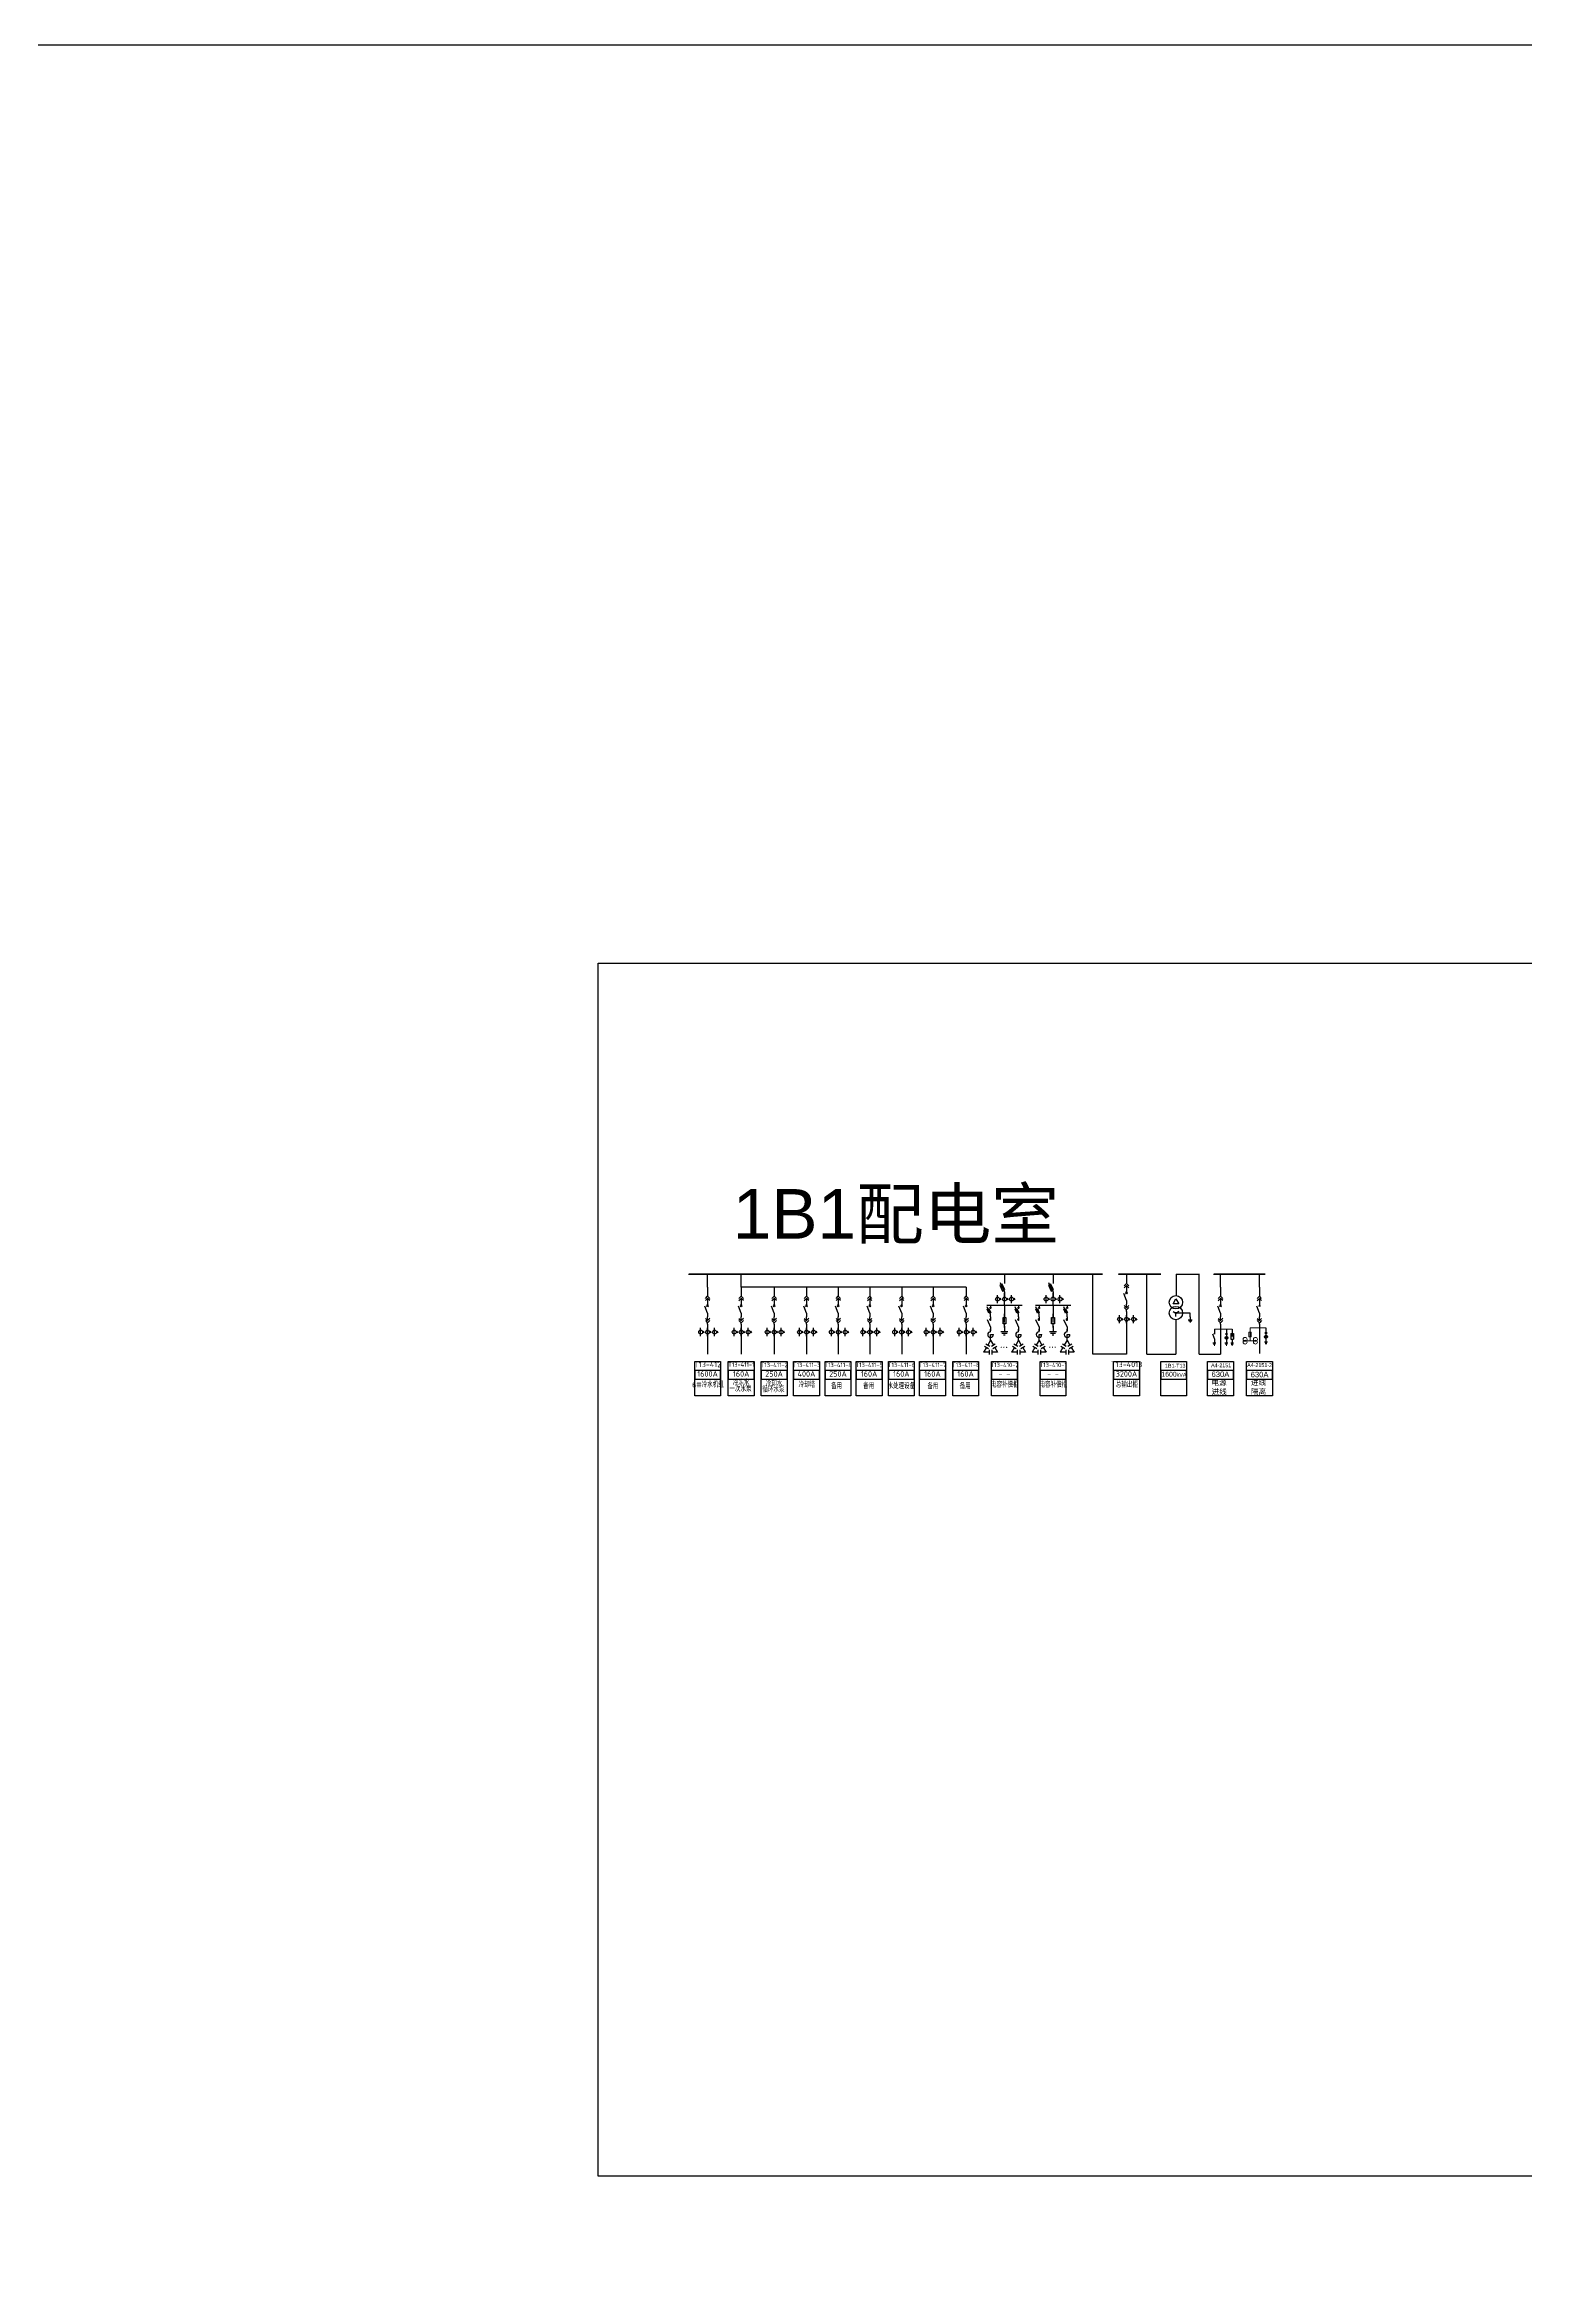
# Model space of a CAD drawing. Header units: millimetres. Extents: x -3460 to -460, y 6070 to 9130.
# Drawn here: x -1461.6 to -1163.1, y 8679.6 to 9130 of the extents above; entities that cross this region are included whole.
import ezdxf
from ezdxf.enums import TextEntityAlignment as Align

# ---------------------------------------------------------------- set-up
doc = ezdxf.new("R2010")
doc.units = ezdxf.units.MM
doc.header["$LTSCALE"] = 1000
doc.header["$MEASUREMENT"] = 0
doc.linetypes.add('CENTER', pattern=[2, 1.25, -0.25, 0.25, -0.25])
doc.linetypes.add('CONTINOUS', pattern=[0])
doc.styles.add('HZSONG', font='gbenor.shx', dxfattribs={"height": 1200, "bigfont": 'gbcbig.shx'})
doc.styles.get("Standard").update_dxf_attribs({"font": 'arial.ttf'})

# ---------------------------------------------------------------- blocks, each defined once
blk = doc.blocks.new('DYDQ0201')
at = {"color": 0}
for points in [[(0.9, -0.9), (-0.9, 0.9)], [(-0.9, -0.9), (0.9, 0.9)], [(0, -7), (-2.6, -0.4)]]:
    blk.add_lwpolyline(points, dxfattribs=at)
blk = doc.blocks.new('DYDQAA09')
at = {"color": 0}
blk.add_lwpolyline([(0, 0), (0, -3.5)], dxfattribs=at)
blk.add_lwpolyline([(0, 0), (0, -3.5)], dxfattribs=at)
blk.add_lwpolyline([(0, 0), (0, -3.5)], dxfattribs=at)
blk.add_lwpolyline([(0, 0), (0, -3.5)], dxfattribs=at)
blk.add_lwpolyline([(0, 0), (0, -3.5)], dxfattribs=at)
blk.add_lwpolyline([(0, 0), (0, -3.5)], dxfattribs=at)
blk.add_lwpolyline([(0, 0), (0, -3.5)], dxfattribs=at)
blk.add_lwpolyline([(0, 0), (0, -3.5)], dxfattribs=at)
blk.add_lwpolyline([(0, 0), (0, -3.5)], dxfattribs=at)
blk = doc.blocks.new('DYDQAA04')
at = {"color": 0}
for points in [[(0, -3.5), (0, 0)], [(-2.1, -1.4), (0, -3.5)], [(-2.1, -3.4), (0, -5.5)], [(2.1, -1.4), (0, -3.5)], [(2.1, -3.4), (0, -5.5)], [(0, -7), (0, -5.5)]]:
    blk.add_lwpolyline(points, dxfattribs=at)
blk = doc.blocks.new('DYDQAA05')
at = {"color": 0}
blk.add_lwpolyline([(0, 0), (0, -7)], dxfattribs=at)
blk = doc.blocks.new('DYDQAA03')
at = {"color": 0}
for points in [[(0, 0), (0, -1.5)], [(-2.1, -3.6), (0, -1.5)], [(-2.1, -5.6), (0, -3.5)], [(2.1, -3.6), (0, -1.5)], [(2.1, -5.6), (0, -3.5)], [(0, -3.5), (0, -7)]]:
    blk.add_lwpolyline(points, dxfattribs=at)
blk = doc.blocks.new('$element$00000530')
for points in [[(-0.29, -0.34), (-0.14, -0.27), (0.02, -0.62), (-0.14, -0.69), (-0.29, -0.34)], [(0, -1), (0, -0.78), (-0.28, -0.15)], [(-0.05, -0.18), (0.05, -0.18)], [(0, 0), (0, -0.18)]]:
    blk.add_lwpolyline(points)
blk.add_circle((0, -0.23), 0.05)
at = {"flags": 9}
blk.add_attdef('S', (0, 0), '', height=0.00000667, dxfattribs=at)
blk = doc.blocks.new('M_M4')
blk.add_line((-0.25, -0.2), (0, -0.75))
for points in [[(0, 0), (0, -0.25)], [(0, -0.75), (0, -1)]]:
    blk.add_lwpolyline(points)
blk.add_arc((-0.01, -0.19), 0.0589, 81.8699, 278.1301)
at = {"width": 0.8, "flags": 9}
blk.add_attdef('S', (0.25, -0.5), '', height=0.2, dxfattribs=at)
blk = doc.blocks.new('M_M23')
for p, q in [((0, -0.5), (-0.25, -0.5)), ((0, -0.25), (0, -0.5))]:
    blk.add_line(p, q)
for points in [[(0, 0), (0, -0.25)], [(0, -0.75), (0, -1)]]:
    blk.add_lwpolyline(points)
blk.add_arc((0, -0.5), 0.25, 270, 180)
at = {"width": 0.8, "flags": 9}
blk.add_attdef('S', (0.25, -0.5), '', height=0.2, dxfattribs=at)
blk = doc.blocks.new('M_M44IVD')
for points in [[(0, 0), (-0.2, -0.35)], [(0, 0), (0.2, -0.35)], [(-0.3, -0.52), (-0.5, -0.87)], [(-0.1, -0.87), (-0.5, -0.87)], [(-0.44, -0.44), (-0.16, -0.6)], [(-0.34, -0.26), (-0.06, -0.43)], [(-0.1, -0.7), (-0.1, -1.03)], [(0.06, -0.43), (0.34, -0.26)], [(0.1, -0.7), (0.1, -1.03)], [(0.5, -0.87), (0.1, -0.87)], [(0.16, -0.6), (0.44, -0.44)], [(0.3, -0.52), (0.5, -0.87)]]:
    blk.add_lwpolyline(points)
at = {"width": 0.8, "flags": 9}
blk.add_attdef('S', (0.25, -0.5), '', height=0.2, dxfattribs=at)
blk = doc.blocks.new('A$C03DD39B5')
for p, q in [((417, 475), (283, 392)), ((417, 422), (283, 339)), ((350, 333), (350, 467))]:
    blk.add_line(p, q)
blk.add_lwpolyline([(700, 167), (0, 167)])
blk.add_circle((350, 167), 167)
blk = doc.blocks.new('M_M17')
for p, q in [((-0.1, -0.72), (-0.1, -0.28)), ((-0.1, -0.28), (0.1, -0.28)), ((0.1, -0.72), (-0.1, -0.72)), ((0, -0.38), (0, -0.72)), ((0.1, -0.28), (0.1, -0.72))]:
    blk.add_line(p, q)
for points in [[(0, 0), (0, -0.28)], [(0, -0.72), (0, -1)]]:
    blk.add_lwpolyline(points)
for points in [[(-0.03, -0.57), (0.03, -0.57), (0, -0.37), (0.03, -0.57)], [(0.03, -0.57), (0, -0.37), (-0.03, -0.57), (0.03, -0.57)], [(0, -0.37), (-0.03, -0.57), (0.03, -0.57), (0, -0.37)]]:
    blk.add_solid(points)
at = {"width": 0.8, "flags": 9}
blk.add_attdef('S', (0.25, -0.5), '', height=0.2, dxfattribs=at)
blk = doc.blocks.new('M_M24')
for p, q in [((-0.25, -0.375), (0.25, -0.375)), ((-0.1875, -0.5), (0.1875, -0.5)), ((-0.0625, -0.625), (0.0625, -0.625))]:
    blk.add_line(p, q)
blk.add_lwpolyline([(0, 0), (0, -0.375)])
at = {"width": 0.8, "flags": 9}
blk.add_attdef('S', (0.25, -0.5), '', height=0.2, dxfattribs=at)

msp = doc.modelspace()

# ---------------------------------------------------------------- linework, layer by layer
for p, q in [((-1327.95, 8879.55, -1824.74), (-1327.95, 8882.13, -441.46)), ((-1321.17, 8879.55, -1824.69), (-1321.17, 8882.13, -441.41)), ((-1250.26, 8866.1, 376.48), (-1250.26, 8882.13, 376.48)), ((-1228.82, 8866.1, 1610.19), (-1228.82, 8882.2, 1610.19)), ((-1224.55, 8879.55, -591.02), (-1224.55, 8882.13, 792.3)), ((-1216.7, 8879.55, -590.96), (-1216.7, 8882.13, 792.31)), ((-1216.7, 8879.55, -590.96), (-1216.7, 8882.13, 792.31)), ((-1275.79, 8879.55, -1824.74), (-1321.17, 8879.55, -1824.74)), ((-1270.9, 8875.93, -597.83), (-1270.9, 8875.53, -597.83)), ((-1268.1, 8876.02, -597.83), (-1268.1, 8876.35, -597.83)), ((-1261.12, 8875.93, -597.83), (-1261.12, 8875.53, -597.83)), ((-1258.31, 8876.02, -597.83), (-1258.31, 8876.35, -597.83)), ((-1243.5, 8873.89, 376.48), (-1243.5, 8872.25, 376.48)), ((-1231.06, 8873.01, -1408.91), (-1230.24, 8873.01, -1408.91)), ((-1230.95, 8872.81, -1408.91), (-1230.34, 8872.81, -1408.91)), ((-1216.7, 8874.33, -591.01), (-1217.25, 8875.74, -591.01)), ((-1216.88, 8875.82, -591.01), (-1216.51, 8875.82, -591.01)), ((-1327.95, 8871.31, 376.48), (-1327.95, 8869.67, 376.48)), ((-1327.95, 8869.67, 376.48), (-1327.95, 8866.1, 376.48)), ((-1321.17, 8871.31, 376.48), (-1321.17, 8869.67, 376.48)), ((-1321.17, 8869.67, 376.48), (-1321.17, 8866.1, 376.48)), ((-1314.53, 8871.31, 376.48), (-1314.53, 8869.67, 376.48)), ((-1314.53, 8869.67, 376.48), (-1314.53, 8866.1, 376.48)), ((-1308, 8871.31, 376.48), (-1308, 8869.67, 376.48)), ((-1308, 8869.67, 376.48), (-1308, 8866.1, 376.48)), ((-1301.6, 8871.31, 376.48), (-1301.6, 8869.67, 376.48)), ((-1301.6, 8869.67, 376.48), (-1301.6, 8866.1, 376.48)), ((-1295.25, 8871.31, 376.48), (-1295.25, 8869.67, 376.48)), ((-1295.25, 8869.67, 376.48), (-1295.25, 8866.1, 376.48)), ((-1288.82, 8871.31, 376.48), (-1288.82, 8869.67, 376.48)), ((-1288.82, 8869.67, 376.48), (-1288.82, 8866.1, 376.48)), ((-1282.47, 8871.31, 376.48), (-1282.47, 8869.67, 376.48)), ((-1282.47, 8869.67, 376.48), (-1282.47, 8866.1, 376.48)), ((-1275.79, 8871.31, 376.48), (-1275.79, 8869.67, 376.48)), ((-1275.79, 8869.67, 376.48), (-1275.79, 8866.1, 376.48)), ((-1243.5, 8872.25, 376.48), (-1243.5, 8866.1, 376.48)), ((-1230.75, 8872.6, -1408.91), (-1230.55, 8872.6, -1408.91)), ((-1226.17, 8870.18, -591.02), (-1225.77, 8869.07, -591.02)), ((-1226.06, 8868.33, -591.02), (-1225.47, 8868.33, -591.02)), ((-1225.91, 8870.26, -591.02), (-1225.62, 8870.26, -591.02)), ((-1225.77, 8871.14, -591.02), (-1225.77, 8870.26, -591.02)), ((-1225.77, 8869.07, -591.02), (-1225.77, 8868.33, -591.02)), ((-1224.55, 8871.35, -591.02), (-1224.55, 8869.67, 1610.19)), ((-1224.55, 8869.67, 1610.19), (-1224.55, 8866.1, 1610.19)), ((-1223.64, 8868.33, -591.02), (-1223.05, 8868.33, -591.02)), ((-1223.57, 8870.26, -591.02), (-1223.12, 8870.26, -591.02)), ((-1223.57, 8870.11, -591.02), (-1223.12, 8870.11, -591.02)), ((-1223.13, 8869.16, -591.02), (-1223.55, 8869.58, -591.02)), ((-1223.55, 8869.16, -591.02), (-1223.13, 8869.58, -591.02)), ((-1223.34, 8871.14, -591.02), (-1223.34, 8870.26, -591.02)), ((-1223.34, 8870.11, -591.02), (-1223.34, 8869.66, -591.02)), ((-1223.34, 8869.07, -591.02), (-1223.34, 8868.33, -591.02)), ((-1222.49, 8870.26, -4591.29), (-1221.9, 8870.26, -4591.29)), ((-1222.49, 8870.26, -4591.29), (-1222.49, 8869.07, -4591.29)), ((-1222.49, 8869.07, -4591.29), (-1221.9, 8869.07, -4591.29)), ((-1222.49, 8868.33, -4591.29), (-1221.9, 8868.33, -4591.29)), ((-1222.2, 8871.14, -4591.29), (-1222.2, 8869.66, -4591.29)), ((-1222.2, 8869.07, -4591.29), (-1222.2, 8868.33, -4591.29)), ((-1221.9, 8870.26, -4591.29), (-1221.9, 8869.07, -4591.29)), ((-1216.7, 8871.35, -591.01), (-1216.7, 8869.67, 1610.2)), ((-1216.7, 8869.67, 1610.2), (-1216.7, 8866.18, 1610.2)), ((-1215.67, 8868.54, 1610.2), (-1215.08, 8868.54, 1610.2)), ((-1215.6, 8870.47, 1610.2), (-1215.16, 8870.47, 1610.2)), ((-1215.6, 8870.32, 1610.2), (-1215.16, 8870.32, 1610.2)), ((-1215.17, 8869.37, 1610.2), (-1215.59, 8869.79, 1610.2)), ((-1215.59, 8869.37, 1610.2), (-1215.17, 8869.79, 1610.2)), ((-1215.56, 8868.32, 1610.2), (-1215.2, 8868.32, 1610.2)), ((-1215.38, 8871.36, 1610.2), (-1215.38, 8870.47, 1610.2)), ((-1215.38, 8870.32, 1610.2), (-1215.38, 8869.88, 1610.2)), ((-1215.38, 8869.28, 1610.2), (-1215.38, 8868.54, 1610.2)), ((-1243.5, 8866.1, 376.48), (-1250.26, 8866.1, 376.48)), ((-1228.82, 8866.1, 1610.19), (-1224.55, 8866.1, 1610.19)), ((-1225.94, 8868.11, -591.02), (-1225.59, 8868.11, -591.02)), ((-1225.81, 8867.89, -591.02), (-1225.72, 8867.89, -591.02)), ((-1223.52, 8868.11, -591.02), (-1223.17, 8868.11, -591.02)), ((-1223.39, 8867.89, -591.02), (-1223.3, 8867.89, -591.02)), ((-1222.37, 8868.11, -4591.29), (-1222.02, 8868.11, -4591.29)), ((-1222.24, 8867.89, -4591.29), (-1222.15, 8867.89, -4591.29)), ((-1215.42, 8868.1, 1610.2), (-1215.33, 8868.1, 1610.2))]:
    msp.add_line(p, q)
at = {"color": 7}
for p, q in [((-1239.4, 8866.1, -1408.91), (-1239.4, 8882.13, 376.48)), ((-1233.51, 8882.21, 3202.02), (-1233.51, 8877.88, -1408.91)), ((-1234.12, 8876.19, -1408.91), (-1233.54, 8877.21, -1408.91)), ((-1234.12, 8876.19, -1408.91), (-1233.54, 8877.21, -1408.91)), ((-1232.95, 8876.19, -1408.91), (-1234.12, 8876.19, -1408.91)), ((-1234.12, 8874.7, -1408.91), (-1233.54, 8874.36, -1408.91)), ((-1233.55, 8874.47, -1408.91), (-1233.64, 8874.37, -1408.91)), ((-1233.5, 8874.46, -1408.91), (-1233.63, 8874.33, -1408.91)), ((-1233.58, 8874.46, -1408.91), (-1233.63, 8874.41, -1408.91)), ((-1233.49, 8874.45, -1408.91), (-1233.63, 8874.31, -1408.91)), ((-1233.46, 8874.43, -1408.91), (-1233.6, 8874.29, -1408.91)), ((-1233.45, 8874.42, -1408.91), (-1233.59, 8874.28, -1408.91)), ((-1233.44, 8874.38, -1408.91), (-1233.56, 8874.26, -1408.91)), ((-1233.54, 8877.21, -1408.91), (-1232.95, 8876.19, -1408.91)), ((-1232.95, 8874.7, -1408.91), (-1233.54, 8874.36, -1408.91)), ((-1233.54, 8873.69, -1408.91), (-1233.54, 8874.36, -1408.91)), ((-1230.65, 8874.36, -1408.91), (-1233.54, 8874.36, -1408.91)), ((-1233.54, 8873.01, -1408.91), (-1233.54, 8866.1, -1408.91)), ((-1233.44, 8874.36, -1408.91), (-1233.53, 8874.26, -1408.91)), ((-1239.4, 8866.1, -1408.91), (-1233.54, 8866.1, -1408.91))]:
    msp.add_line(p, q, dxfattribs=at)
at = {"color": 0}
msp.add_line((-1233.51, 8882.21, 5336.02), (-1228.79, 8882.21, 5336.02), dxfattribs=at)
at = {"linetype": 'Continuous'}
for p, q in [((-1268.97, 8880.51, -597.83), (-1268.1, 8878.58, -597.83)), ((-1268.1, 8878.14, -597.83), (-1268.1, 8878.43, -597.83)), ((-1268.1, 8877.67, -597.83), (-1268.1, 8878.31, -597.83)), ((-1259.19, 8880.51, -597.83), (-1258.31, 8878.58, -597.83)), ((-1258.31, 8878.14, -597.83), (-1258.31, 8878.43, -597.83)), ((-1258.31, 8877.67, -597.83), (-1258.31, 8878.31, -597.83)), ((-1271.65, 8875.93, -597.83), (-1264.54, 8875.93, -597.83)), ((-1268.1, 8875.93, -597.83), (-1268.1, 8873.46, -597.83)), ((-1261.86, 8875.93, -597.83), (-1254.75, 8875.93, -597.83)), ((-1258.31, 8875.93, -597.83), (-1258.31, 8873.46, -597.83))]:
    msp.add_line(p, q, dxfattribs=at)
at = {"linetype": 'CENTER', "ltscale": 0.5}
msp.add_line((-1230.65, 8873.62, -1408.91), (-1230.65, 8874.36, -1408.91), dxfattribs=at)
at = {"lineweight": 0}
for p, q in [((-1219.32, 8868.78, 1610.2), (-1217.76, 8868.78, 1610.2)), ((-1218.57, 8871.36, 1610.2), (-1218.57, 8868.78, 1610.2))]:
    msp.add_line(p, q, dxfattribs=at)
at = {"color": 7, "ltscale": 0.001071, "true_color": 0xffffff}
msp.add_lwpolyline([(-3460, 9130), (-460, 9130), (-460, 7790), (-3460, 7790)], close=True, dxfattribs=at)
at = {"color": 1, "lineweight": 30, "ltscale": 0.002916}
msp.add_lwpolyline([(-1350, 8944.91), (-886.76, 8944.91), (-886.76, 8700.42), (-1350, 8700.42)], close=True, dxfattribs=at)
at = {"color": 1, "lineweight": 40, "ltscale": 100}
for points, elevation in [([(-1248.34, 8882.2), (-1331.75, 8882.2), (-1331.75, 8882.2)], 3284.42), ([(-1236.59, 8882.2), (-1245.09, 8882.2), (-1245.09, 8882.2)], 3128), ([(-1215.52, 8882.2), (-1225.89, 8882.2), (-1225.89, 8882.2)], 4518.13)]:
    msp.add_lwpolyline(points, dxfattribs=dict(at, elevation=elevation))
at = {"linetype": 'Continuous', "elevation": -597.83}
for points in [[(-1268.1, 8882.13), (-1268.1, 8880.34)], [(-1258.31, 8882.13), (-1258.31, 8880.34)], [(-1268.1, 8881.22), (-1268.1, 8880.34)], [(-1268.1, 8878.58), (-1268.1, 8877.71)], [(-1258.31, 8881.22), (-1258.31, 8880.34)], [(-1258.31, 8878.58), (-1258.31, 8877.71)]]:
    msp.add_lwpolyline(points, dxfattribs=at)
for points in [[(-1268.48, 8878.79), (-1268, 8879.01), (-1268.53, 8880.17), (-1269.01, 8879.96)], [(-1258.69, 8878.79), (-1258.21, 8879.01), (-1258.74, 8880.17), (-1259.22, 8879.96)]]:
    msp.add_lwpolyline(points, close=True, dxfattribs=at)
at = {"elevation": -1408.91}
msp.add_lwpolyline([(-1230.65, 8873.62), (-1230.65, 8873.01)], dxfattribs=at)
at = {"lineweight": 0}
for points, elevation in [([(-1222.2, 8871.14), (-1225.77, 8871.14)], -591.02), ([(-1215.38, 8871.36), (-1218.57, 8871.36)], 1610.2)]:
    msp.add_lwpolyline(points, dxfattribs=dict(at, elevation=elevation))
at = {"lineweight": 0, "elevation": -4591.29}
msp.add_lwpolyline([(-1222.2, 8869.37, 0, 0.237, 0), (-1222.2, 8869.96, 0, 0.237, 0)], format="xyseb", dxfattribs=at)
at = {"lineweight": 0, "elevation": 1610.2}
msp.add_lwpolyline([(-1218.57, 8869.54), (-1218.81, 8869.54), (-1218.81, 8870.48), (-1218.34, 8870.48), (-1218.34, 8869.54)], close=True, dxfattribs=at)
for points, elevation in [([(-1330.55, 8864.61), (-1325.34, 8864.61), (-1325.34, 8857.66), (-1330.55, 8857.66)], -441.46), ([(-1323.78, 8864.61), (-1318.57, 8864.61), (-1318.57, 8857.66), (-1323.78, 8857.66)], -441.46), ([(-1317.14, 8864.61), (-1311.93, 8864.61), (-1311.93, 8857.66), (-1317.14, 8857.66)], -441.46), ([(-1310.61, 8864.61), (-1305.4, 8864.61), (-1305.4, 8857.66), (-1310.61, 8857.66)], -441.46), ([(-1304.26, 8864.61), (-1299.05, 8864.61), (-1299.05, 8857.66), (-1304.26, 8857.66)], -441.46), ([(-1297.99, 8864.61), (-1292.78, 8864.61), (-1292.78, 8857.66), (-1297.99, 8857.66)], -441.46), ([(-1291.48, 8864.61), (-1286.27, 8864.61), (-1286.27, 8857.66), (-1291.48, 8857.66)], -441.46), ([(-1285.21, 8864.61), (-1280, 8864.61), (-1280, 8857.66), (-1285.21, 8857.66)], -441.46), ([(-1278.53, 8864.61), (-1273.32, 8864.61), (-1273.32, 8857.66), (-1278.53, 8857.66)], -441.46), ([(-1270.7, 8864.61), (-1265.49, 8864.61), (-1265.49, 8857.66), (-1270.7, 8857.66)], -441.46), ([(-1260.91, 8864.61), (-1255.7, 8864.61), (-1255.7, 8857.66), (-1260.91, 8857.66)], -441.46), ([(-1246.1, 8864.61), (-1240.89, 8864.61), (-1240.89, 8857.66), (-1246.1, 8857.66)], -441.46), ([(-1236.6, 8864.61), (-1231.39, 8864.61), (-1231.39, 8857.66), (-1236.6, 8857.66)], 130.78), ([(-1227.16, 8864.61), (-1221.95, 8864.61), (-1221.95, 8857.66), (-1227.16, 8857.66)], 3142.67), ([(-1219.3, 8864.61), (-1214.09, 8864.61), (-1214.09, 8857.66), (-1219.3, 8857.66)], 1610.2), ([(-1330.55, 8861.06), (-1325.34, 8861.06), (-1325.34, 8862.8), (-1330.55, 8862.8)], -441.46), ([(-1323.78, 8861.06), (-1318.57, 8861.06), (-1318.57, 8862.8), (-1323.78, 8862.8)], -441.46), ([(-1317.14, 8861.06), (-1311.93, 8861.06), (-1311.93, 8862.8), (-1317.14, 8862.8)], -441.46), ([(-1310.61, 8861.06), (-1305.4, 8861.06), (-1305.4, 8862.8), (-1310.61, 8862.8)], -441.46), ([(-1304.26, 8861.06), (-1299.05, 8861.06), (-1299.05, 8862.8), (-1304.26, 8862.8)], -441.46), ([(-1297.99, 8861.06), (-1292.78, 8861.06), (-1292.78, 8862.8), (-1297.99, 8862.8)], -441.46), ([(-1291.48, 8861.06), (-1286.27, 8861.06), (-1286.27, 8862.8), (-1291.48, 8862.8)], -441.46), ([(-1285.21, 8861.06), (-1280, 8861.06), (-1280, 8862.8), (-1285.21, 8862.8)], -441.46), ([(-1278.53, 8861.06), (-1273.32, 8861.06), (-1273.32, 8862.8), (-1278.53, 8862.8)], -441.46), ([(-1270.7, 8861.06), (-1265.49, 8861.06), (-1265.49, 8862.8), (-1270.7, 8862.8)], -441.46), ([(-1260.91, 8861.06), (-1255.7, 8861.06), (-1255.7, 8862.8), (-1260.91, 8862.8)], -441.46), ([(-1246.1, 8861.06), (-1240.89, 8861.06), (-1240.89, 8862.8), (-1246.1, 8862.8)], -441.46), ([(-1236.6, 8861.06), (-1231.39, 8861.06), (-1231.39, 8862.8), (-1236.6, 8862.8)], 130.78), ([(-1227.16, 8861.06), (-1221.95, 8861.06), (-1221.95, 8862.8), (-1227.16, 8862.8)], 3142.67), ([(-1219.3, 8861.06), (-1214.09, 8861.06), (-1214.09, 8862.8), (-1219.3, 8862.8)], 1610.2)]:
    msp.add_lwpolyline(points, close=True, dxfattribs=dict(elevation=elevation))
at = {"lineweight": -2, "ltscale": 100, "elevation": -884.11}
for points in [[(-1268.81, 8867.46, 0.117, 0.117, 1), (-1268.69, 8867.46, 0.117, 0.117, 1)], [(-1268.27, 8867.46, 0.117, 0.117, 1), (-1268.15, 8867.46, 0.117, 0.117, 1)], [(-1267.72, 8867.46, 0.117, 0.117, 1), (-1267.6, 8867.46, 0.117, 0.117, 1)], [(-1259.02, 8867.46, 0.117, 0.117, 1), (-1258.9, 8867.46, 0.117, 0.117, 1)], [(-1258.48, 8867.46, 0.117, 0.117, 1), (-1258.36, 8867.46, 0.117, 0.117, 1)], [(-1257.93, 8867.46, 0.117, 0.117, 1), (-1257.81, 8867.46, 0.117, 0.117, 1)]]:
    msp.add_lwpolyline(points, format="xyseb", close=True, dxfattribs=at)
at = {"color": 7, "linetype": 'CONTINOUS'}
for centre in [(-1233.54, 8876.53, -1408.91), (-1233.54, 8874.36, -1408.91)]:
    msp.add_circle(centre, 1.35, dxfattribs=at)
for centre, radius in [((-1268.1, 8875.93, -597.83), 0.0936), ((-1258.31, 8875.93, -597.83), 0.0936), ((-1223.34, 8869.37, -591.02), 0.296), ((-1215.38, 8869.58, 1610.2), 0.296)]:
    msp.add_circle(centre, radius)
at = {"color": 7}
msp.add_circle((-1233.54, 8874.36, -1408.91), 0.101, dxfattribs=at)
at = {"lineweight": 0}
for centre in [(-1219.59, 8869.06, 1610.2), (-1219.59, 8868.49, 1610.2), (-1217.5, 8869.06, 1610.2), (-1217.5, 8868.49, 1610.2)]:
    msp.add_circle(centre, 0.39, dxfattribs=at)

# ---------------------------------------------------------------- block references
for name, p, xscale, yscale, zscale in [('DYDQAA05', (-1243.5, 8882.13, -1824.74), 0.2128954749704126, 0.2128954749704126, 0.2128954749704126), ('DYDQAA03', (-1327.95, 8878.06, -1824.74), 0.2128954749704126, 0.2128954749704126, 0.2128954749704126), ('DYDQAA05', (-1327.95, 8879.55, -1824.74), 0.2128954749704126, 0.2128954749704126, 0.2128954749704126), ('DYDQAA03', (-1321.17, 8878.06, -1824.74), 0.2128954749704126, 0.2128954749704126, 0.2128954749704126), ('DYDQAA05', (-1321.17, 8879.55, -1824.74), 0.2128954749704126, 0.2128954749704126, 0.2128954749704126), ('DYDQAA03', (-1314.53, 8878.06, -1824.74), 0.2128954749704126, 0.2128954749704126, 0.2128954749704126), ('DYDQAA05', (-1314.53, 8879.55, -1824.74), 0.2128954749704126, 0.2128954749704126, 0.2128954749704126), ('DYDQAA03', (-1308, 8878.06, -1824.74), 0.2128954749704126, 0.2128954749704126, 0.2128954749704126), ('DYDQAA05', (-1308, 8879.55, -1824.74), 0.2128954749704126, 0.2128954749704126, 0.2128954749704126), ('DYDQAA03', (-1301.6, 8878.06, -1824.74), 0.2128954749704126, 0.2128954749704126, 0.2128954749704126), ('DYDQAA05', (-1301.6, 8879.55, -1824.74), 0.2128954749704126, 0.2128954749704126, 0.2128954749704126), ('DYDQAA03', (-1295.25, 8878.06, -1824.74), 0.2128954749704126, 0.2128954749704126, 0.2128954749704126), ('DYDQAA05', (-1295.25, 8879.55, -1824.74), 0.2128954749704126, 0.2128954749704126, 0.2128954749704126), ('DYDQAA03', (-1288.82, 8878.06, -1824.74), 0.2128954749704126, 0.2128954749704126, 0.2128954749704126), ('DYDQAA05', (-1288.82, 8879.55, -1824.74), 0.2128954749704126, 0.2128954749704126, 0.2128954749704126), ('DYDQAA03', (-1282.47, 8878.06, -1824.74), 0.2128954749704126, 0.2128954749704126, 0.2128954749704126), ('DYDQAA05', (-1282.47, 8879.55, -1824.74), 0.2128954749704126, 0.2128954749704126, 0.2128954749704126), ('DYDQAA03', (-1275.79, 8878.06, -1824.74), 0.2128954749704126, 0.2128954749704126, 0.2128954749704126), ('DYDQAA05', (-1275.79, 8879.55, -1824.74), 0.2128954749704126, 0.2128954749704126, 0.2128954749704126), ('DYDQ0201', (-1243.5, 8878.4, -1824.74), 0.2128954749704126, 0.2128954749704126, 0.2128954749704126), ('DYDQAA03', (-1243.5, 8880.64, -1824.74), 0.2128954749704126, 0.2128954749704126, 0.2128954749704126), ('DYDQAA09', (-1243.5, 8879.15, -1824.74), 0.2128954749704126, 0.2128954749704126, 0.2128954749704126), ('DYDQAA03', (-1224.55, 8878.06, -591.02), 0.2128954749704126, 0.2128954749704126, 0.2128954749704126), ('DYDQAA05', (-1224.55, 8879.55, -591.02), 0.2128954749704126, 0.2128954749704126, 0.2128954749704126), ('DYDQAA03', (-1216.7, 8878.06, -591.01), 0.2128954749704126, 0.2128954749704126, 0.2128954749704126), ('DYDQAA05', (-1216.7, 8879.55, -591.01), 0.2128954749704126, 0.2128954749704126, 0.2128954749704126), ('DYDQ0201', (-1327.95, 8875.82, -1824.74), 0.2128954749704126, 0.2128954749704126, 0.2128954749704126), ('DYDQAA04', (-1327.95, 8873.59, -1824.74), 0.2128954749704126, 0.2128954749704126, 0.2128954749704126), ('DYDQAA09', (-1327.95, 8876.57, -1824.74), 0.2128954749704126, 0.2128954749704126, 0.2128954749704126), ('DYDQAA09', (-1327.95, 8874.33, -1824.74), 0.2128954749704126, 0.2128954749704126, 0.2128954749704126), ('DYDQ0201', (-1321.17, 8875.82, -1824.74), 0.2128954749704126, 0.2128954749704126, 0.2128954749704126), ('DYDQAA04', (-1321.17, 8873.59, -1824.74), 0.2128954749704126, 0.2128954749704126, 0.2128954749704126), ('DYDQAA09', (-1321.17, 8876.57, -1824.74), 0.2128954749704126, 0.2128954749704126, 0.2128954749704126), ('DYDQAA09', (-1321.17, 8874.33, -1824.74), 0.2128954749704126, 0.2128954749704126, 0.2128954749704126), ('DYDQ0201', (-1314.53, 8875.82, -1824.74), 0.2128954749704126, 0.2128954749704126, 0.2128954749704126), ('DYDQAA04', (-1314.53, 8873.59, -1824.74), 0.2128954749704126, 0.2128954749704126, 0.2128954749704126), ('DYDQAA09', (-1314.53, 8876.57, -1824.74), 0.2128954749704126, 0.2128954749704126, 0.2128954749704126), ('DYDQAA09', (-1314.53, 8874.33, -1824.74), 0.2128954749704126, 0.2128954749704126, 0.2128954749704126), ('DYDQ0201', (-1308, 8875.82, -1824.74), 0.2128954749704126, 0.2128954749704126, 0.2128954749704126), ('DYDQAA04', (-1308, 8873.59, -1824.74), 0.2128954749704126, 0.2128954749704126, 0.2128954749704126), ('DYDQAA09', (-1308, 8876.57, -1824.74), 0.2128954749704126, 0.2128954749704126, 0.2128954749704126), ('DYDQAA09', (-1308, 8874.33, -1824.74), 0.2128954749704126, 0.2128954749704126, 0.2128954749704126), ('DYDQ0201', (-1301.6, 8875.82, -1824.74), 0.2128954749704126, 0.2128954749704126, 0.2128954749704126), ('DYDQAA04', (-1301.6, 8873.59, -1824.74), 0.2128954749704126, 0.2128954749704126, 0.2128954749704126), ('DYDQAA09', (-1301.6, 8876.57, -1824.74), 0.2128954749704126, 0.2128954749704126, 0.2128954749704126), ('DYDQAA09', (-1301.6, 8874.33, -1824.74), 0.2128954749704126, 0.2128954749704126, 0.2128954749704126), ('DYDQ0201', (-1295.25, 8875.82, -1824.74), 0.2128954749704126, 0.2128954749704126, 0.2128954749704126), ('DYDQAA04', (-1295.25, 8873.59, -1824.74), 0.2128954749704126, 0.2128954749704126, 0.2128954749704126), ('DYDQAA09', (-1295.25, 8876.57, -1824.74), 0.2128954749704126, 0.2128954749704126, 0.2128954749704126), ('DYDQAA09', (-1295.25, 8874.33, -1824.74), 0.2128954749704126, 0.2128954749704126, 0.2128954749704126), ('DYDQ0201', (-1288.82, 8875.82, -1824.74), 0.2128954749704126, 0.2128954749704126, 0.2128954749704126), ('DYDQAA04', (-1288.82, 8873.59, -1824.74), 0.2128954749704126, 0.2128954749704126, 0.2128954749704126), ('DYDQAA09', (-1288.82, 8876.57, -1824.74), 0.2128954749704126, 0.2128954749704126, 0.2128954749704126), ('DYDQAA09', (-1288.82, 8874.33, -1824.74), 0.2128954749704126, 0.2128954749704126, 0.2128954749704126), ('DYDQ0201', (-1282.47, 8875.82, -1824.74), 0.2128954749704126, 0.2128954749704126, 0.2128954749704126), ('DYDQAA04', (-1282.47, 8873.59, -1824.74), 0.2128954749704126, 0.2128954749704126, 0.2128954749704126), ('DYDQAA09', (-1282.47, 8876.57, -1824.74), 0.2128954749704126, 0.2128954749704126, 0.2128954749704126), ('DYDQAA09', (-1282.47, 8874.33, -1824.74), 0.2128954749704126, 0.2128954749704126, 0.2128954749704126), ('DYDQ0201', (-1275.79, 8875.82, -1824.74), 0.2128954749704126, 0.2128954749704126, 0.2128954749704126), ('DYDQAA04', (-1275.79, 8873.59, -1824.74), 0.2128954749704126, 0.2128954749704126, 0.2128954749704126), ('DYDQAA09', (-1275.79, 8876.57, -1824.74), 0.2128954749704126, 0.2128954749704126, 0.2128954749704126), ('DYDQAA09', (-1275.79, 8874.33, -1824.74), 0.2128954749704126, 0.2128954749704126, 0.2128954749704126), ('M_M4', (-1270.9, 8873.59, -597.83), 2.806650000002905, 2.806650000002905, 2.806650000002905), ('M_M4', (-1265.26, 8873.59, -597.83), 2.806650000002905, 2.806650000002905, 2.806650000002905), ('M_M4', (-1261.12, 8873.59, -597.83), 2.806650000002905, 2.806650000002905, 2.806650000002905), ('M_M4', (-1255.47, 8873.59, -597.83), 2.806650000002905, 2.806650000002905, 2.806650000002905), ('DYDQAA04', (-1243.5, 8876.17, -1824.74), 0.2128954749704126, 0.2128954749704126, 0.2128954749704126), ('DYDQAA09', (-1243.5, 8876.91, -1824.74), 0.2128954749704126, 0.2128954749704126, 0.2128954749704126), ('DYDQAA09', (-1243.5, 8874.68, -1824.74), 0.2128954749704126, 0.2128954749704126, 0.2128954749704126), ('DYDQ0201', (-1224.55, 8875.82, -591.02), 0.2128954749704126, 0.2128954749704126, 0.2128954749704126), ('DYDQAA04', (-1224.55, 8873.59, -591.02), 0.2128954749704126, 0.2128954749704126, 0.2128954749704126), ('DYDQAA09', (-1224.55, 8876.57, -591.02), 0.2128954749704126, 0.2128954749704126, 0.2128954749704126), ('DYDQAA09', (-1224.55, 8874.33, -591.02), 0.2128954749704126, 0.2128954749704126, 0.2128954749704126), ('DYDQAA04', (-1216.7, 8873.59, -591.01), 0.2128954749704126, 0.2128954749704126, 0.2128954749704126), ('DYDQAA09', (-1216.7, 8876.57, -591.01), 0.2128954749704126, 0.2128954749704126, 0.2128954749704126), ('DYDQAA09', (-1216.7, 8874.33, -591.01), 0.2128954749704126, 0.2128954749704126, 0.2128954749704126), ('DYDQAA09', (-1327.95, 8872.1, -1824.74), 0.2128954749704126, 0.2128954749704126, 0.2128954749704126), ('DYDQAA09', (-1321.17, 8872.1, -1824.74), 0.2128954749704126, 0.2128954749704126, 0.2128954749704126), ('DYDQAA09', (-1314.53, 8872.1, -1824.74), 0.2128954749704126, 0.2128954749704126, 0.2128954749704126), ('DYDQAA09', (-1308, 8872.1, -1824.74), 0.2128954749704126, 0.2128954749704126, 0.2128954749704126), ('DYDQAA09', (-1301.6, 8872.1, -1824.74), 0.2128954749704126, 0.2128954749704126, 0.2128954749704126), ('DYDQAA09', (-1295.25, 8872.1, -1824.74), 0.2128954749704126, 0.2128954749704126, 0.2128954749704126), ('DYDQAA09', (-1288.82, 8872.1, -1824.74), 0.2128954749704126, 0.2128954749704126, 0.2128954749704126), ('DYDQAA09', (-1282.47, 8872.1, -1824.74), 0.2128954749704126, 0.2128954749704126, 0.2128954749704126), ('DYDQAA09', (-1275.79, 8872.1, -1824.74), 0.2128954749704126, 0.2128954749704126, 0.2128954749704126), ('M_M44IVD', (-1270.9, 8868.89, -597.83), 2.806650000002905, 2.806650000002905, 2.806650000002905), ('M_M23', (-1270.9, 8868.89, -597.83), -2.245320000002324, -2.245320000002324, 2.245320000002251), ('M_M24', (-1268.1, 8871.72, -597.83), 2.806650000002905, 2.806650000002905, 2.806650000002905), ('M_M44IVD', (-1265.26, 8868.89, -597.83), 2.806650000002905, 2.806650000002905, 2.806650000002905), ('M_M23', (-1265.26, 8868.89, -597.83), -2.245320000002324, -2.245320000002324, 2.245320000002251), ('M_M44IVD', (-1261.12, 8868.89, -597.83), 2.806650000002905, 2.806650000002905, 2.806650000002905), ('M_M23', (-1261.12, 8868.89, -597.83), -2.245320000002324, -2.245320000002324, 2.245320000002251), ('M_M24', (-1258.31, 8871.72, -597.83), 2.806650000002905, 2.806650000002905, 2.806650000002905), ('M_M44IVD', (-1255.47, 8868.89, -597.83), 2.806650000002905, 2.806650000002905, 2.806650000002905), ('M_M23', (-1255.47, 8868.89, -597.83), -2.245320000002324, -2.245320000002324, 2.245320000002251), ('DYDQAA09', (-1224.55, 8872.1, -591.02), 0.2128954749704126, 0.2128954749704126, 0.2128954749704126), ('DYDQAA09', (-1216.7, 8872.1, -591.01), 0.2128954749704126, 0.2128954749704126, 0.2128954749704126)]:
    msp.add_blockref(name, p, dxfattribs=dict(xscale=xscale, yscale=yscale, zscale=zscale))
at = {"linetype": 'Continuous', "xscale": 0.002338875, "yscale": 0.002338875, "zscale": 0.002338875, "rotation": 270}
for p in [(-1269.89, 8877.99, -597.83), (-1268.49, 8877.99, -597.83), (-1267.08, 8877.99, -597.83), (-1260.1, 8877.99, -597.83), (-1258.7, 8877.99, -597.83), (-1257.3, 8877.99, -597.83), (-1245.29, 8873.93, 376.48), (-1243.89, 8873.93, 376.48), (-1242.48, 8873.93, 376.48), (-1329.74, 8871.35, 376.48), (-1328.34, 8871.35, 376.48), (-1326.93, 8871.35, 376.48), (-1322.97, 8871.35, 376.48), (-1321.56, 8871.35, 376.48), (-1320.16, 8871.35, 376.48), (-1316.33, 8871.35, 376.48), (-1314.92, 8871.35, 376.48), (-1313.52, 8871.35, 376.48), (-1309.8, 8871.35, 376.48), (-1308.39, 8871.35, 376.48), (-1306.99, 8871.35, 376.48), (-1303.39, 8871.35, 376.48), (-1301.99, 8871.35, 376.48), (-1300.59, 8871.35, 376.48), (-1297.04, 8871.35, 376.48), (-1295.64, 8871.35, 376.48), (-1294.24, 8871.35, 376.48), (-1290.62, 8871.35, 376.48), (-1289.21, 8871.35, 376.48), (-1287.81, 8871.35, 376.48), (-1284.27, 8871.35, 376.48), (-1282.86, 8871.35, 376.48), (-1281.46, 8871.35, 376.48), (-1277.59, 8871.35, 376.48), (-1276.18, 8871.35, 376.48), (-1274.78, 8871.35, 376.48)]:
    msp.add_blockref('A$C03DD39B5', p, dxfattribs=at)
at = {"linetype": 'Continuous', "xscale": 2.338875, "yscale": 2.338875, "zscale": 2.338875}
for p in [(-1270.9, 8875.93, -597.83), (-1265.26, 8875.93, -597.83), (-1261.12, 8875.93, -597.83), (-1255.47, 8875.93, -597.83)]:
    msp.add_blockref('$element$00000530', p, dxfattribs=at)
at = {"xscale": 2.806650000002905, "yscale": 2.806650000002905, "zscale": 2.806650000002905, "rotation": 180}
for p in [(-1268.1, 8871.42, -597.83), (-1258.31, 8871.42, -597.83)]:
    msp.add_blockref('M_M17', p, dxfattribs=at)

# ---------------------------------------------------------------- texts
at = {"color": 7, "lineweight": 0, "style": 'HZSONG'}
for s, height, p in [('T13-412', 1.114, (-1327.92, 8863.45, -1824.74)), ('T13-411-1', 0.891, (-1321.15, 8863.53, -1387.47)), ('T13-411-2', 0.891, (-1314.51, 8863.45, -1824.74)), ('T13-411-3', 0.891, (-1307.98, 8863.45, -1824.74)), ('T13-411-4', 0.891, (-1301.63, 8863.45, -1824.74)), ('T13-411-5', 0.891, (-1295.36, 8863.45, -1824.74)), ('T13-411-6', 0.891, (-1288.85, 8863.45, -1824.74)), ('T13-411-7', 0.891, (-1282.58, 8863.45, -1824.74)), ('T13-411-8', 0.891, (-1275.9, 8863.45, -1824.74)), ('T13-410-2', 0.891, (-1268.07, 8863.45, -1824.74)), ('T13-410-1', 0.891, (-1258.28, 8863.45, -1824.74)), ('T13-4013', 1.114, (-1243.47, 8863.45, -1824.74)), ('6#冷水机组', 1.114, (-1327.88, 8859.37, -1824.74)), ('1600A', 1.114, (-1327.95, 8861.54, -1824.74)), ('一次水泵', 1.114, (-1321.31, 8858.51, -1163.27)), ('160A', 1.114, (-1321.18, 8861.54, -1824.74)), ('冷冻水', 1.114, (-1321.19, 8859.76, -1445.94)), ('循环水泵', 1.114, (-1314.68, 8858.41, -1163.27)), ('250A', 1.114, (-1314.54, 8861.54, -1824.74)), ('冷却水', 1.114, (-1314.56, 8859.61, -1445.94)), ('400A', 1.114, (-1308.01, 8861.54, -1824.74)), ('冷却塔', 1.114, (-1307.93, 8859.37, -1824.74)), ('250A', 1.114, (-1301.66, 8861.54, -1824.74)), ('备用', 1.114, (-1301.96, 8859.09, -1824.74)), ('160A', 1.114, (-1295.39, 8861.54, -1824.74)), ('备用', 1.114, (-1295.46, 8859.12, -1824.74)), ('水处理设备', 1.114, (-1288.89, 8859.11, -1572.19)), ('160A', 1.114, (-1288.89, 8861.54, -1824.74)), ('160A', 1.114, (-1282.62, 8861.54, -1824.74)), ('备用', 1.114, (-1282.52, 8859.05, -1824.74)), ('160A', 1.114, (-1275.94, 8861.54, -1824.74)), ('备用', 1.114, (-1276.02, 8859.08, -1824.74)), ('电容补偿柜', 1.114, (-1268.03, 8859.37, -1824.74)), ('- -', 1.114, (-1268.1, 8861.54, -1824.74)), ('电容补偿柜', 1.114, (-1258.24, 8859.37, -1824.74)), ('- -', 1.114, (-1258.32, 8861.54, -1824.74)), ('3200A', 1.114, (-1243.5, 8861.54, -1824.74)), ('总输出柜', 1.114, (-1243.42, 8859.37, -1824.74))]:
    msp.add_text(s, height=height, dxfattribs=at).set_placement(p, align=Align.CENTER)
at = {"color": 0, "insert": (-1322.87, 8899.35, 361.59), "char_height": 10, "width": 0.000000001, "attachment_point": 1}
msp.add_mtext('1B1{\\fSimSun|b0|i0|c134|p2;配电室}', dxfattribs=at)
for s, insert, char_height, width, attachment_point in [('1B1-T13', (-1235.74, 8864.13, 4130.75), 0.77, 1.1343, 1), ('A4-2151', (-1226.45, 8864.21, 3558.5), 0.77, 1.1343, 1), ('A4-2151-2', (-1219.17, 8864.26, 3558.51), 0.77, 1.1343, 1), ('{\\H0.9x;1600\\H0.77778x;kVA', (-1236.46, 8862.52, -1157.59), 1.1, 1.1343, 1), ('{\\fSimSun|b0|i0|c134|p2;电源进线}', (-1226.36, 8859.37, 1610.19), 1.1, 3.5463, 4), ('630A', (-1226.35, 8862.57, -338.11), 1.1, 1.1343, 1), ('630A', (-1218.46, 8862.52, 1610.2), 1.1, 1.1343, 1), ('{\\fSimSun|b0|i0|c134|p2;进线\\P隔离}', (-1218.41, 8859.4, 1610.2), 1.1, 3.5463, 4)]:
    msp.add_mtext(s, dxfattribs=dict(insert=insert, char_height=char_height, width=width, attachment_point=attachment_point))

doc.saveas('drawing.dxf')
